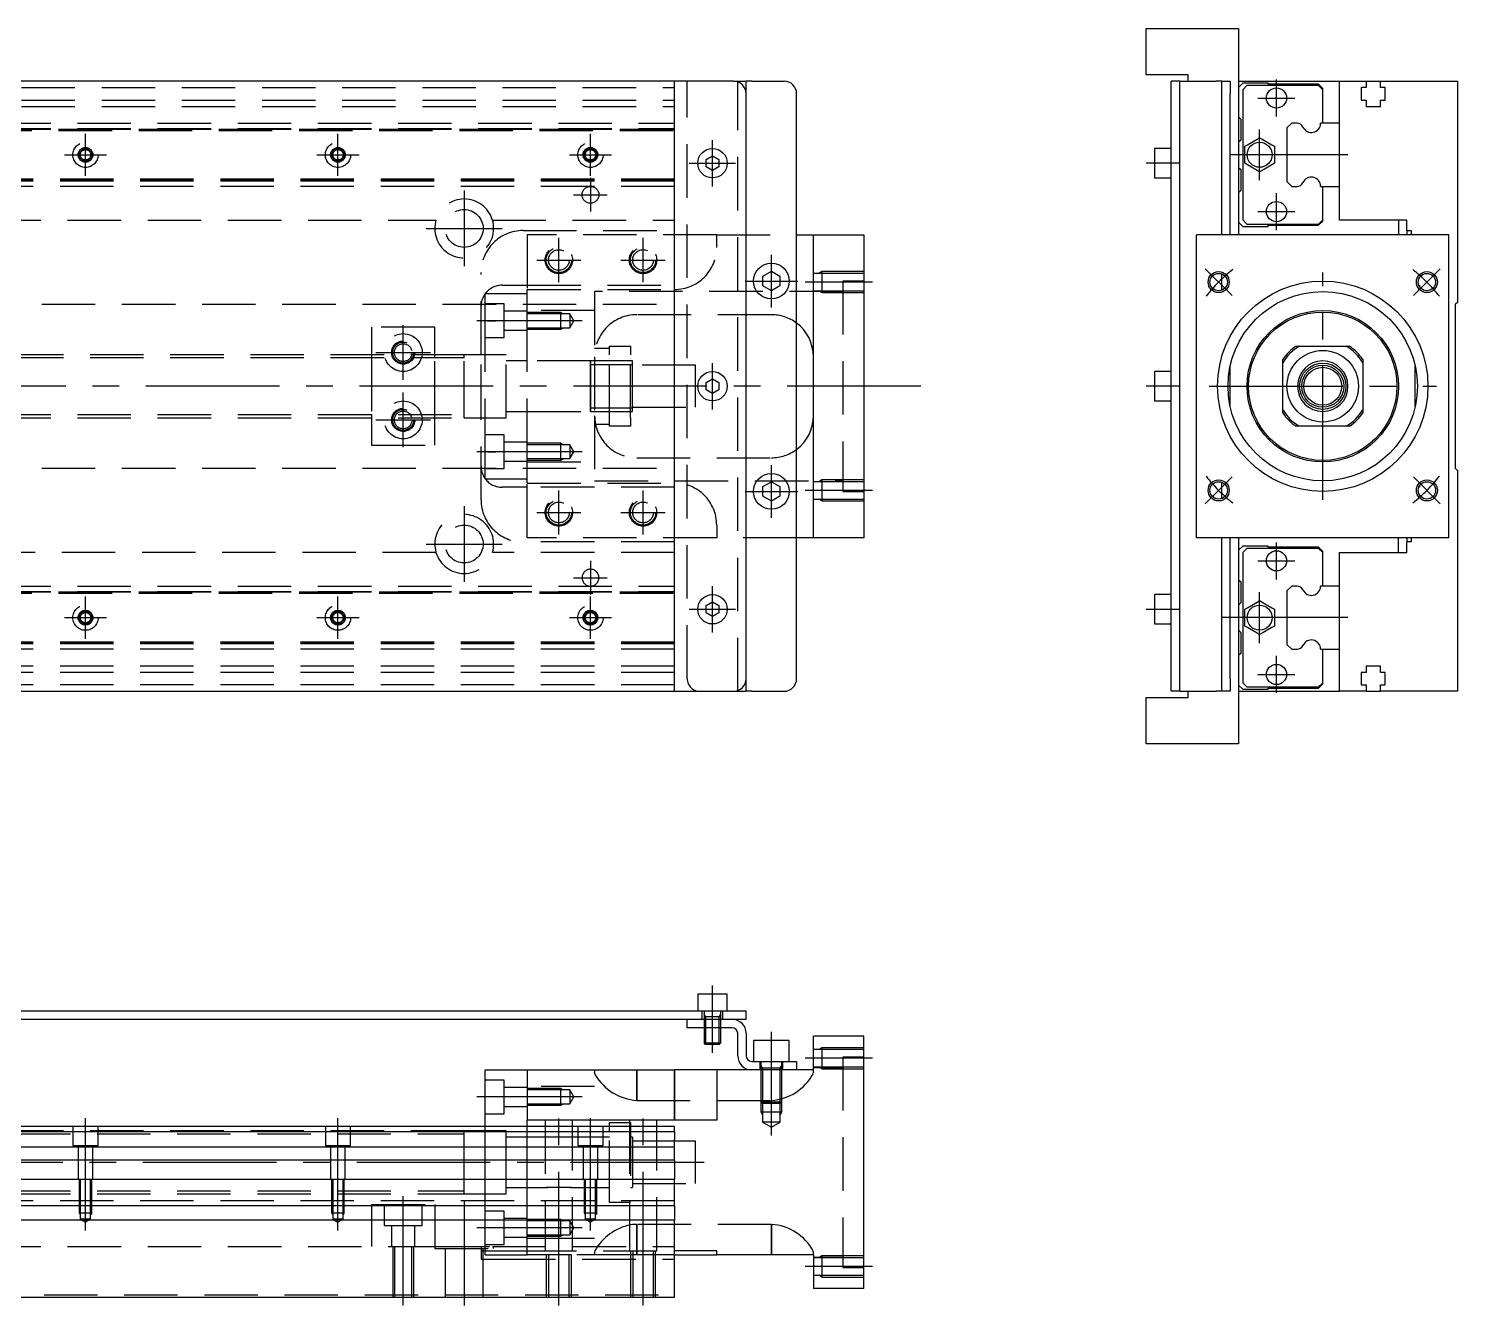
# Model space of a CAD drawing. Extents: x -101 to 646, y -22 to 303.
# Drawn here: x 306.5 to 646, y -2 to 301.4 of the extents above; entities that cross this region are included whole.
import ezdxf

# ---------------------------------------------------------------- set-up
doc = ezdxf.new("R2010")
doc.units = 0
doc.linetypes.add('CENTER', pattern=[50.8, 31.75, -6.35, 6.35, -6.35])
doc.linetypes.add('DASHED', pattern=[19.05, 12.7, -6.35])
doc.layers.get('0').update_dxf_attribs({"linetype": 'CONTINUOUS'})
doc.layers.add('CENTER', color=1, linetype='CENTER')

msp = doc.modelspace()

# ---------------------------------------------------------------- linework, layer by layer
at = {"color": 7, "linetype": 'CONTINUOUS'}
for p, q in [((572.03, 290.45), (572.03, 301.45)), ((572.03, 301.45), (594.03, 301.45)), ((594.03, 301.45), (594.03, 252.45)), ((474, 288.95), (-14, 288.95)), ((474, 288.95), (477, 288.95)), ((477, 285.95), (477, 288.95)), ((478.33, 288.95), (477, 288.95)), ((478.33, 288.95), (486, 288.95)), ((582.04, 290.45), (572.03, 290.45)), ((578.03, 285.95), (578.03, 288.95)), ((580.03, 288.95), (578.03, 288.95)), ((580.03, 285.95), (580.03, 288.95)), ((580.03, 288.95), (583.37, 288.95)), ((582.04, 288.95), (582.04, 290.45)), ((583.37, 288.95), (588.7, 288.95)), ((590.03, 288.95), (588.7, 288.95)), ((590.03, 285.95), (590.03, 288.95)), ((590.03, 288.95), (592.03, 288.95)), ((592.03, 288.95), (592.03, 285.95)), ((594.03, 288.95), (618.03, 288.95)), ((618.03, 278.95), (618.03, 288.95)), ((618.03, 288.95), (624.33, 288.95)), ((624.33, 288.95), (624.33, 287.45)), ((624.33, 288.95), (627.73, 288.95)), ((627.73, 288.95), (646.03, 288.95)), ((627.73, 287.45), (627.73, 288.95)), ((646.03, 288.95), (646.03, 236.45)), ((477, 146.95), (477, 285.95)), ((489, 146.95), (489, 285.95)), ((578.03, 146.95), (578.03, 285.95)), ((580.03, 146.95), (580.03, 285.95)), ((590.03, 252.45), (590.03, 285.95)), ((592.03, 252.45), (592.03, 285.95)), ((595.02, 288.45), (594.03, 287.46)), ((601.03, 288.45), (595.02, 288.45)), ((596.02, 287.9), (595.03, 286.91)), ((595.03, 286.91), (595.03, 255.99)), ((613.04, 287.9), (596.02, 287.9)), ((601.03, 288.2), (601.03, 288.45)), ((613.04, 288.2), (601.03, 288.2)), ((614.03, 287.2), (613.04, 288.2)), ((614.03, 286.9), (613.04, 287.9)), ((614.03, 286.9), (614.03, 287.2)), ((614.03, 278.95), (614.03, 286.9)), ((623.18, 287.45), (623.18, 284.45)), ((624.33, 287.45), (623.18, 287.45)), ((628.88, 287.45), (627.73, 287.45)), ((628.88, 284.45), (628.88, 287.45)), ((623.18, 284.45), (624.33, 284.45)), ((624.33, 284.45), (624.33, 282.95)), ((624.33, 282.95), (627.73, 282.95)), ((627.73, 284.45), (628.88, 284.45)), ((627.73, 282.95), (627.73, 284.45)), ((594.03, 280.45), (594.53, 279.95)), ((594.53, 279.95), (594.53, 274.95)), ((606.66, 278.95), (605.53, 277.83)), ((607.95, 278.95), (606.66, 278.95)), ((618.03, 278.95), (613.53, 278.95)), ((618.03, 263.95), (618.03, 278.95)), ((618.03, 263.95), (618.03, 278.95)), ((596.13, 273.81), (598.44, 275.14)), ((598.44, 275.14), (599.03, 275.49)), ((599.03, 275.49), (599.63, 275.14)), ((599.63, 275.14), (601.94, 273.81)), ((605.53, 277.83), (605.53, 265.07)), ((574.03, 272.95), (574.03, 269.45)), ((578.03, 272.95), (574.03, 272.95)), ((594.53, 274.95), (594.03, 274.45)), ((595.54, 273.47), (596.13, 273.81)), ((595.54, 272.79), (595.54, 273.47)), ((595.54, 270.11), (595.54, 272.79)), ((601.94, 273.81), (602.53, 273.47)), ((602.53, 273.47), (602.53, 272.79)), ((602.53, 272.79), (602.53, 270.11)), ((467.5, 270.32), (469, 271.18)), ((467.5, 268.58), (467.5, 270.32)), ((469, 267.72), (467.5, 268.58)), ((469, 271.18), (470.5, 270.32)), ((470.5, 268.58), (469, 267.72)), ((470.5, 270.32), (470.5, 268.58)), ((574.03, 269.45), (574.03, 265.95)), ((594.03, 268.45), (594.53, 267.95)), ((595.54, 269.43), (595.54, 270.11)), ((596.13, 269.09), (595.54, 269.43)), ((598.44, 267.76), (596.13, 269.09)), ((601.94, 269.09), (599.63, 267.76)), ((602.53, 269.43), (601.94, 269.09)), ((602.53, 270.11), (602.53, 269.43)), ((574.03, 265.95), (578.03, 265.95)), ((594.53, 267.95), (594.53, 262.95)), ((599.03, 267.41), (598.44, 267.76)), ((599.63, 267.76), (599.03, 267.41)), ((605.53, 265.07), (606.66, 263.95)), ((594.53, 262.95), (594.03, 262.45)), ((606.66, 263.95), (607.95, 263.95)), ((613.53, 263.95), (618.03, 263.95)), ((614.03, 256), (614.03, 263.95)), ((618.03, 255.95), (618.03, 263.95)), ((594.03, 255.44), (595.02, 254.45)), ((595.03, 255.99), (596.02, 255)), ((596.02, 255), (613.04, 255)), ((601.03, 254.7), (613.04, 254.7)), ((601.03, 254.45), (601.03, 254.7)), ((613.04, 255), (614.03, 256)), ((613.04, 254.7), (614.03, 255.7)), ((614.03, 255.7), (614.03, 256)), ((634.03, 255.95), (618.03, 255.95)), ((632.03, 255.95), (632.03, 252.45)), ((634.03, 253.45), (634.03, 255.95)), ((489, 252.45), (505, 252.45)), ((493, 180.45), (493, 252.45)), ((505, 252.45), (505, 180.45)), ((584.03, 180.45), (584.03, 252.45)), ((644.03, 252.45), (584.03, 252.45)), ((595.02, 254.45), (601.03, 254.45)), ((634.03, 253.45), (635.03, 253.45)), ((634.03, 253.45), (634.03, 252.45)), ((635.03, 253.45), (635.03, 252.45)), ((644.03, 180.45), (644.03, 252.45)), ((481, 242.6), (483, 243.76)), ((481, 240.3), (481, 242.6)), ((483, 243.76), (485, 242.6)), ((485, 242.6), (485, 240.3)), ((590.03, 239.27), (590.03, 243.13)), ((483, 239.14), (481, 240.3)), ((485, 240.3), (483, 239.14)), ((636.86, 240.45), (637.03, 240.45)), ((637.03, 240.45), (637.03, 240.1)), ((645.53, 235.95), (646.03, 236.45)), ((645.53, 235.95), (645.53, 196.95)), ((607.7, 225.95), (608.45, 225.95)), ((608.45, 225.95), (619.62, 225.95)), ((619.62, 225.95), (620.37, 225.95)), ((592.03, 211.73), (592.03, 221.17)), ((604.53, 222.03), (604.53, 222.79)), ((604.53, 210.87), (604.53, 222.03)), ((623.53, 222.79), (623.53, 222.03)), ((623.53, 222.03), (623.53, 210.87)), ((636.03, 211.73), (636.03, 221.17)), ((467.5, 217.32), (469, 218.18)), ((469, 218.18), (470.5, 217.32)), ((578.03, 219.95), (574.03, 219.95)), ((574.03, 219.95), (574.03, 216.45)), ((467.5, 215.58), (467.5, 217.32)), ((469, 214.72), (467.5, 215.58)), ((470.5, 215.58), (469, 214.72)), ((470.5, 217.32), (470.5, 215.58)), ((574.03, 216.45), (574.03, 212.95)), ((574.03, 212.95), (578.03, 212.95)), ((604.53, 210.11), (604.53, 210.87)), ((623.53, 210.87), (623.53, 210.11)), ((608.45, 206.95), (607.7, 206.95)), ((619.62, 206.95), (608.45, 206.95)), ((620.37, 206.95), (619.62, 206.95)), ((646.03, 196.45), (645.53, 196.95)), ((481, 192.6), (483, 193.76)), ((483, 193.76), (485, 192.6)), ((590.03, 189.77), (590.03, 193.63)), ((646.03, 196.45), (646.03, 143.95)), ((481, 190.3), (481, 192.6)), ((483, 189.14), (481, 190.3)), ((485, 190.3), (483, 189.14)), ((485, 192.6), (485, 190.3)), ((637.03, 192.45), (636.86, 192.45)), ((637.03, 192.8), (637.03, 192.45)), ((505, 180.45), (489, 180.45)), ((644.03, 180.45), (584.03, 180.45)), ((590.03, 146.95), (590.03, 180.45)), ((592.03, 146.95), (592.03, 180.45)), ((594.03, 180.45), (594.03, 131.45)), ((632.03, 176.95), (632.03, 180.45)), ((634.03, 180.45), (634.03, 179.45)), ((635.03, 180.45), (635.03, 179.45)), ((595.02, 178.45), (594.03, 177.46)), ((601.03, 178.45), (595.02, 178.45)), ((596.02, 177.9), (595.03, 176.91)), ((595.03, 176.91), (595.03, 145.99)), ((613.04, 177.9), (596.02, 177.9)), ((601.03, 178.2), (601.03, 178.45)), ((613.04, 178.2), (601.03, 178.2)), ((614.03, 177.2), (613.04, 178.2)), ((614.03, 176.9), (613.04, 177.9)), ((614.03, 176.9), (614.03, 177.2)), ((614.03, 168.95), (614.03, 176.9)), ((618.03, 168.95), (618.03, 176.95)), ((618.03, 176.95), (634.03, 176.95)), ((635.03, 179.45), (634.03, 179.45)), ((634.03, 176.95), (634.03, 179.45)), ((594.03, 170.45), (594.53, 169.95)), ((594.53, 169.95), (594.53, 164.95)), ((578.03, 166.95), (574.03, 166.95)), ((574.03, 166.95), (574.03, 163.45)), ((606.66, 168.95), (605.53, 167.83)), ((605.53, 167.83), (605.53, 155.07)), ((607.95, 168.95), (606.66, 168.95)), ((618.03, 168.95), (613.53, 168.95)), ((618.03, 153.95), (618.03, 168.95)), ((618.03, 153.95), (618.03, 168.95)), ((467.5, 164.32), (469, 165.18)), ((467.5, 162.58), (467.5, 164.32)), ((469, 165.18), (470.5, 164.32)), ((470.5, 164.32), (470.5, 162.58)), ((574.03, 163.45), (574.03, 159.95)), ((594.53, 164.95), (594.03, 164.45)), ((595.54, 163.47), (596.13, 163.81)), ((595.54, 162.79), (595.54, 163.47)), ((596.13, 163.81), (598.44, 165.14)), ((598.44, 165.14), (599.03, 165.49)), ((599.03, 165.49), (599.63, 165.14)), ((599.63, 165.14), (601.94, 163.81)), ((601.94, 163.81), (602.53, 163.47)), ((602.53, 163.47), (602.53, 162.79)), ((469, 161.72), (467.5, 162.58)), ((470.5, 162.58), (469, 161.72)), ((574.03, 159.95), (578.03, 159.95)), ((595.54, 160.11), (595.54, 162.79)), ((595.54, 159.43), (595.54, 160.11)), ((602.53, 162.79), (602.53, 160.11)), ((602.53, 160.11), (602.53, 159.43)), ((594.03, 158.45), (594.53, 157.95)), ((594.53, 157.95), (594.53, 152.95)), ((596.13, 159.09), (595.54, 159.43)), ((598.44, 157.76), (596.13, 159.09)), ((599.03, 157.41), (598.44, 157.76)), ((599.63, 157.76), (599.03, 157.41)), ((601.94, 159.09), (599.63, 157.76)), ((602.53, 159.43), (601.94, 159.09)), ((594.53, 152.95), (594.03, 152.45)), ((605.53, 155.07), (606.66, 153.95)), ((606.66, 153.95), (607.95, 153.95)), ((613.53, 153.95), (618.03, 153.95)), ((614.03, 146), (614.03, 153.95)), ((618.03, 143.95), (618.03, 153.95)), ((624.33, 149.95), (624.33, 148.45)), ((627.73, 149.95), (624.33, 149.95)), ((627.73, 148.45), (627.73, 149.95)), ((477, 143.95), (477, 146.95)), ((578.03, 143.95), (578.03, 146.95)), ((580.03, 143.95), (580.03, 146.95)), ((590.03, 143.95), (590.03, 146.95)), ((592.03, 146.95), (592.03, 143.95)), ((623.18, 148.45), (623.18, 145.45)), ((624.33, 148.45), (623.18, 148.45)), ((628.88, 148.45), (627.73, 148.45)), ((628.88, 145.45), (628.88, 148.45)), ((-14, 143.95), (474, 143.95)), ((280, 143.95), (460, 143.95)), ((474, 143.95), (477, 143.95)), ((478.33, 143.95), (477, 143.95)), ((478.33, 143.95), (486, 143.95)), ((580.03, 143.95), (578.03, 143.95)), ((580.03, 143.95), (583.37, 143.95)), ((582.04, 142.45), (582.04, 143.95)), ((583.37, 143.95), (588.7, 143.95)), ((590.03, 143.95), (588.7, 143.95)), ((592.03, 143.95), (590.03, 143.95)), ((594.03, 145.44), (595.02, 144.45)), ((594.03, 143.95), (618.03, 143.95)), ((595.02, 144.45), (601.03, 144.45)), ((595.03, 145.99), (596.02, 145)), ((596.02, 145), (613.04, 145)), ((601.03, 144.7), (613.04, 144.7)), ((601.03, 144.45), (601.03, 144.7)), ((613.04, 145), (614.03, 146)), ((613.04, 144.7), (614.03, 145.7)), ((614.03, 145.7), (614.03, 146)), ((624.33, 143.95), (618.03, 143.95)), ((623.18, 145.45), (624.33, 145.45)), ((624.33, 145.45), (624.33, 143.95)), ((624.33, 143.95), (627.73, 143.95)), ((627.73, 143.95), (627.73, 145.45)), ((627.73, 145.45), (628.88, 145.45)), ((646.03, 143.95), (627.73, 143.95)), ((572.03, 131.45), (572.03, 142.45)), ((572.03, 142.45), (582.04, 142.45)), ((594.03, 131.45), (572.03, 131.45)), ((472.5, 72), (465.5, 72)), ((465.5, 72), (465.5, 68)), ((472.5, 68), (472.5, 72)), ((280, 68), (474, 68)), ((474, 68), (477, 68)), ((477, 66), (477, 68)), ((280, 66), (466, 66)), ((463, 64), (463, 66)), ((466, 66), (473.67, 66)), ((466, 66), (473.67, 66)), ((473.67, 66), (474, 66)), ((474, 66), (477, 66)), ((466, 64), (463, 64)), ((473.67, 64), (466, 64)), ((467, 64), (467, 60.38)), ((471, 60.38), (471, 64)), ((475, 57.33), (475, 62.67)), ((477, 62.67), (477, 57.33)), ((493, 54), (493, 62)), ((505, 62), (493, 62)), ((505, 2), (505, 62)), ((467, 60.38), (471, 60.38)), ((467.38, 60), (467, 60.38)), ((470.62, 60), (467.38, 60)), ((470.62, 60), (471, 60.38)), ((478.75, 61), (478.75, 56)), ((487.25, 61), (478.75, 61)), ((487.25, 56), (487.25, 61)), ((478.33, 56), (486, 56)), ((486, 56), (489, 56)), ((489, 56), (489, 54)), ((415, 54), (425, 54)), ((415, 47.65), (415, 54)), ((425, 54), (460, 54)), ((425, 54), (425, 42)), ((460, 42), (460, 54)), ((470, 54), (460, 54)), ((493, 54), (470, 54)), ((470, 54), (470, 42)), ((415, 40.5), (415, 47.65)), ((470, 42), (425, 42)), ((425, 40.5), (425, 42)), ((460, 40.5), (275.5, 40.5)), ((460, 39.25), (275.5, 39.25)), ((380, 17.78), (380, 40.5)), ((410, 32.2), (410, 39.5)), ((440, 17.78), (440, 40.5)), ((460, 39.25), (460, 40.5)), ((460, 39.25), (460, 37.47)), ((460, 35.58), (460, 37.47)), ((460, 35.58), (275.5, 35.58)), ((460, 32.52), (460, 35.58)), ((460, 32.52), (275.5, 32.52)), ((410, 28), (410, 32.2)), ((460, 32.52), (460, 28)), ((0, 28), (460, 28)), ((460, 21.7), (460, 28)), ((460, 21.7), (0, 21.7)), ((460, 21.7), (460, 18.3)), ((460, 18.3), (0, 18.3)), ((460, 0), (460, 18.3)), ((470, 11), (460, 11)), ((470, 10), (470, 11)), ((460, 10), (470, 10)), ((493, 10), (470, 10)), ((493, 10), (493, 2)), ((0, 0), (460, 0)), ((505, 2), (493, 2))]:
    msp.add_line(p, q, dxfattribs=at)
at = {"color": 3, "linetype": 'DASHED'}
for p, q in [((460, 288.95), (280, 288.95)), ((460, 278.95), (460, 288.95)), ((463, 146.95), (463, 288.95)), ((475, 143.95), (475, 288.95)), ((0, 287.45), (460, 287.45)), ((0, 284.45), (460, 284.45)), ((0, 282.95), (460, 282.95)), ((280, 278.95), (460, 278.95)), ((460, 277.7), (460, 278.95)), ((275.5, 277.55), (460, 277.55)), ((275.5, 277.25), (460, 277.25)), ((280, 277.7), (460, 277.7)), ((280, 277.56), (460, 277.56)), ((460, 265.2), (460, 277.7)), ((460, 265.65), (275.5, 265.65)), ((460, 265.35), (275.5, 265.35)), ((460, 265.34), (280, 265.34)), ((460, 265.2), (280, 265.2)), ((460, 263.95), (460, 265.2)), ((460, 263.95), (280, 263.95)), ((460, 255.95), (460, 263.95)), ((296.71, 255.95), (403.29, 255.95)), ((416.71, 255.95), (460, 255.95)), ((460, 253.45), (460, 255.95)), ((424, 253.45), (460, 253.45)), ((425, 252.45), (425, 239.45)), ((470, 252.45), (425, 252.45)), ((460, 252.45), (460, 253.45)), ((460, 240.45), (460, 252.45)), ((470, 252.45), (489, 252.45)), ((470, 249.45), (470, 252.45)), ((414, 223.95), (414, 243.45)), ((495, 243.27), (493, 243.27)), ((495, 243.7), (494.25, 243.27)), ((495, 243.7), (495, 238.7)), ((505, 243.7), (495, 243.7)), ((505, 243.27), (495, 243.27)), ((500, 241.45), (500, 191.45)), ((505, 241.45), (500, 241.45)), ((415, 238.45), (425, 238.45)), ((415, 232.1), (415, 238.45)), ((419, 240.45), (425, 240.45)), ((425, 240.45), (460, 240.45)), ((425, 239.45), (460, 239.45)), ((425, 232.1), (425, 239.45)), ((425, 232.1), (425, 238.45)), ((500, 238.95), (441, 238.95)), ((441, 238.95), (441, 223.45)), ((460, 239.45), (460, 240.45)), ((460, 233.45), (460, 239.45)), ((493, 239.13), (495, 239.13)), ((495, 238.7), (494.25, 239.13)), ((495, 239.13), (505, 239.13)), ((495, 238.7), (505, 238.7)), ((61.97, 235.95), (460, 235.95)), ((419.5, 236.01), (415, 236.01)), ((419.5, 228.01), (419.5, 236.01)), ((441, 234.45), (425, 234.45)), ((415, 200.8), (415, 232.1)), ((415.5, 232.01), (417.5, 232.01)), ((425, 234.26), (419.5, 234.26)), ((431.15, 234.01), (425, 234.01)), ((431.15, 234.01), (425, 234.01)), ((431.5, 233.66), (425, 233.66)), ((425, 200.8), (425, 232.1)), ((425, 200.8), (425, 232.1)), ((433, 234.01), (431.15, 234.01)), ((433, 233.66), (431.5, 233.66)), ((433, 230.01), (433, 234.01)), ((433, 234.01), (433.61, 233.66)), ((435.1, 233.66), (433, 233.66)), ((435.1, 233.66), (435.1, 232.01)), ((436.05, 232.01), (435.1, 233.66)), ((435.1, 232.01), (435.1, 230.36)), ((435.1, 230.36), (436.05, 232.01)), ((483, 233.45), (451, 233.45)), ((460, 221.45), (460, 233.45)), ((403, 230.45), (388, 230.45)), ((388, 230.45), (388, 223.95)), ((403, 223.95), (403, 230.45)), ((415, 228.01), (419.5, 228.01)), ((419.5, 229.76), (425, 229.76)), ((425, 230.36), (431.5, 230.36)), ((425, 230.01), (431.15, 230.01)), ((425, 230.01), (431.15, 230.01)), ((431.15, 230.01), (433, 230.01)), ((431.5, 230.36), (433, 230.36)), ((433, 230.01), (433.61, 230.36)), ((433, 230.36), (435.1, 230.36)), ((441.2, 225.45), (441, 225.45)), ((444.5, 225.45), (441.2, 225.45)), ((444.5, 225.95), (449.5, 225.95)), ((444.5, 223.95), (444.5, 225.95)), ((449.5, 225.95), (449.5, 223.95)), ((410, 223.95), (280, 223.95)), ((410, 223.2), (280, 223.2)), ((388, 223.95), (388, 223.2)), ((388, 223.2), (388, 209.7)), ((403, 223.2), (403, 223.95)), ((403, 209.7), (403, 223.2)), ((410, 223.95), (409.99, 223.95)), ((410, 223.4), (410, 223.95)), ((410, 223.2), (410, 223.95)), ((410, 208.95), (410, 223.95)), ((415, 223.95), (410, 223.95)), ((410, 223.95), (410, 223.95)), ((410, 209.5), (410, 223.4)), ((410, 209.7), (410, 223.2)), ((414, 208.95), (414, 223.95)), ((420, 223.95), (415, 223.95)), ((420, 208.95), (420, 223.95)), ((425, 222.45), (420, 222.45)), ((440, 222.45), (425, 222.45)), ((440, 222.45), (440, 210.45)), ((440, 210.45), (440, 222.45)), ((440, 222.45), (440, 222.45)), ((440, 222.45), (440, 222.45)), ((441, 222.45), (440, 222.45)), ((441, 221.57), (440, 221.57)), ((441, 223.45), (441, 209.45)), ((444.5, 222.45), (441, 222.45)), ((444.5, 221.57), (441, 221.57)), ((444.5, 208.95), (444.5, 223.95)), ((449.5, 222.45), (444.5, 222.45)), ((449.5, 221.57), (444.5, 221.57)), ((449.5, 208.95), (449.5, 223.95)), ((450, 222.45), (449.5, 222.45)), ((450, 221.57), (449.5, 221.57)), ((450, 210.45), (450, 222.45)), ((465, 221.45), (450, 221.45)), ((460, 211.45), (460, 221.45)), ((465, 211.45), (465, 221.45)), ((440, 211.32), (441, 211.32)), ((441, 211.32), (444.5, 211.32)), ((444.5, 211.32), (449.5, 211.32)), ((449.5, 211.32), (450, 211.32)), ((450, 211.45), (465, 211.45)), ((460, 199.45), (460, 211.45)), ((280, 209.7), (410, 209.7)), ((280, 208.95), (410, 208.95)), ((388, 209.7), (388, 208.95)), ((388, 208.95), (388, 202.45)), ((403, 208.95), (403, 209.7)), ((403, 202.45), (403, 208.95)), ((409.99, 208.95), (410, 208.95)), ((410, 208.95), (410, 209.7)), ((410, 208.95), (410, 209.5)), ((410, 208.95), (415, 208.95)), ((410, 208.95), (410, 208.95)), ((414, 189.45), (414, 208.95)), ((415, 208.95), (420, 208.95)), ((420, 210.45), (425, 210.45)), ((425, 210.45), (440, 210.45)), ((440, 210.45), (440, 210.45)), ((440, 210.45), (441, 210.45)), ((440, 210.45), (440, 210.45)), ((440, 210.45), (440, 210.45)), ((441, 210.45), (444.5, 210.45)), ((441, 209.45), (441, 193.95)), ((441, 207.45), (441.2, 207.45)), ((441.2, 207.45), (444.5, 207.45)), ((444.5, 210.45), (449.5, 210.45)), ((444.5, 206.95), (444.5, 208.95)), ((449.5, 210.45), (450, 210.45)), ((449.5, 208.95), (449.5, 206.95)), ((419.5, 204.89), (415, 204.89)), ((419.5, 196.89), (419.5, 204.89)), ((449.5, 206.95), (444.5, 206.95)), ((388, 202.45), (403, 202.45)), ((415, 194.45), (415, 200.8)), ((415.5, 200.89), (417.5, 200.89)), ((425, 203.14), (419.5, 203.14)), ((431.15, 202.89), (425, 202.89)), ((431.15, 202.89), (425, 202.89)), ((431.5, 202.54), (425, 202.54)), ((425, 193.45), (425, 200.8)), ((425, 194.45), (425, 200.8)), ((433, 202.89), (431.15, 202.89)), ((433, 202.54), (431.5, 202.54)), ((433, 198.89), (433, 202.89)), ((433, 202.89), (433.61, 202.54)), ((435.1, 202.54), (433, 202.54)), ((435.1, 202.54), (435.1, 200.89)), ((436.05, 200.89), (435.1, 202.54)), ((435.1, 200.89), (435.1, 199.24)), ((435.1, 199.24), (436.05, 200.89)), ((61.97, 196.95), (460, 196.95)), ((419.5, 198.64), (425, 198.64)), ((425, 199.24), (431.5, 199.24)), ((425, 198.89), (431.15, 198.89)), ((425, 198.89), (431.15, 198.89)), ((425, 198.45), (441, 198.45)), ((431.15, 198.89), (433, 198.89)), ((431.5, 199.24), (433, 199.24)), ((433, 198.89), (433.61, 199.24)), ((433, 199.24), (435.1, 199.24)), ((451, 199.45), (483, 199.45)), ((460, 193.45), (460, 199.45)), ((415, 196.89), (419.5, 196.89)), ((415, 194.45), (425, 194.45)), ((441, 193.95), (500, 193.95)), ((495, 193.77), (493, 193.77)), ((495, 194.2), (494.25, 193.77)), ((495, 194.2), (495, 189.2)), ((505, 194.2), (495, 194.2)), ((505, 193.77), (495, 193.77)), ((425, 192.45), (419, 192.45)), ((425, 193.45), (460, 193.45)), ((425, 180.45), (425, 193.45)), ((460, 192.45), (425, 192.45)), ((460, 192.45), (460, 193.45)), ((460, 180.45), (460, 192.45)), ((500, 191.45), (505, 191.45)), ((493, 189.63), (495, 189.63)), ((495, 189.2), (494.25, 189.63)), ((495, 189.63), (505, 189.63)), ((495, 189.2), (505, 189.2)), ((470, 183.45), (470, 180.45)), ((470, 180.45), (425, 180.45)), ((460, 179.45), (460, 180.45)), ((489, 180.45), (470, 180.45)), ((403.29, 176.95), (296.71, 176.95)), ((460, 176.95), (416.71, 176.95)), ((460, 179.45), (424, 179.45)), ((460, 176.95), (460, 179.45)), ((460, 168.95), (460, 176.95)), ((275.5, 167.55), (460, 167.55)), ((275.5, 167.25), (460, 167.25)), ((280, 168.95), (460, 168.95)), ((280, 167.7), (460, 167.7)), ((280, 167.56), (460, 167.56)), ((460, 167.7), (460, 168.95)), ((460, 155.2), (460, 167.7)), ((460, 155.65), (275.5, 155.65)), ((460, 155.35), (275.5, 155.35)), ((460, 155.34), (280, 155.34)), ((460, 155.2), (280, 155.2)), ((460, 153.95), (280, 153.95)), ((460, 153.95), (460, 155.2)), ((460, 143.95), (460, 153.95)), ((460, 149.95), (0, 149.95)), ((460, 148.45), (0, 148.45)), ((460, 145.45), (0, 145.45)), ((466.5, 68), (466.5, 66)), ((467, 68), (467, 66.6)), ((471, 66.6), (471, 68)), ((471.5, 66), (471.5, 68)), ((467.38, 66.6), (467, 67.26)), ((469, 66.6), (467, 66.6)), ((471, 66.6), (467, 66.6)), ((471, 66.6), (467, 66.6)), ((467, 66.6), (467, 66.59)), ((467, 66.6), (467, 66)), ((467, 66.6), (467, 66.6)), ((467, 66), (467, 64)), ((467, 66), (467, 64)), ((467.38, 66.6), (467.38, 66)), ((467.38, 66), (467.38, 64)), ((470.62, 66.6), (471, 67.26)), ((470.62, 66), (470.62, 66.6)), ((470.62, 64), (470.62, 66)), ((471, 66.59), (471, 66.6)), ((471, 66.6), (471, 66.6)), ((471, 66), (471, 66.6)), ((471, 64), (471, 66)), ((471, 64), (471, 66)), ((495, 58.82), (493, 58.82)), ((495, 59.25), (494.25, 58.82)), ((495, 59.25), (495, 54.25)), ((505, 59.25), (495, 59.25)), ((505, 58.82), (495, 58.82)), ((480.25, 56), (480.25, 54)), ((480.5, 56), (480.5, 54.4)), ((480.9, 54.4), (480.5, 55.09)), ((483, 54.4), (480.5, 54.4)), ((485.5, 54.4), (480.5, 54.4)), ((485.5, 54.4), (480.5, 54.4)), ((480.5, 54.4), (480.5, 54)), ((480.5, 54.4), (480.5, 54.4)), ((480.5, 54.4), (480.5, 54.39)), ((480.9, 54.4), (480.9, 54)), ((485.1, 54.4), (485.5, 55.09)), ((485.1, 54), (485.1, 54.4)), ((485.5, 54.4), (485.5, 56)), ((485.5, 54.4), (485.5, 54.4)), ((485.5, 54), (485.5, 54.4)), ((485.5, 54.39), (485.5, 54.4)), ((485.75, 54), (485.75, 56)), ((493, 54.68), (495, 54.68)), ((500, 54.5), (493, 54.5)), ((495, 54.25), (494.25, 54.68)), ((495, 54.68), (505, 54.68)), ((500, 57), (500, 7)), ((505, 57), (500, 57)), ((419.5, 51.56), (415, 51.56)), ((419.5, 43.56), (419.5, 51.56)), ((441, 54), (441, 53.38)), ((441.03, 53.1), (441, 53.38)), ((441.13, 52.78), (441.03, 53.1)), ((451, 54), (451, 46.74)), ((451, 46.74), (451, 54)), ((460, 54), (460, 42)), ((480.5, 54), (480.5, 44)), ((480.9, 54), (480.9, 46)), ((485.1, 46), (485.1, 54)), ((485.5, 46.4), (485.5, 54)), ((493, 53.38), (492.96, 53.08)), ((493, 53.38), (493, 54)), ((495, 54.25), (505, 54.25)), ((425, 49.81), (419.5, 49.81)), ((441, 50), (425, 50)), ((431.15, 49.56), (425, 49.56)), ((431.15, 49.56), (425, 49.56)), ((431.15, 49.56), (425, 49.56)), ((431.5, 49.21), (425, 49.21)), ((433, 49.56), (431.15, 49.56)), ((433, 49.21), (431.5, 49.21)), ((433, 45.56), (433, 49.56)), ((433, 49.56), (433.61, 49.21)), ((435.1, 49.21), (433, 49.21)), ((435.1, 49.21), (435.1, 47.56)), ((436.05, 47.56), (435.1, 49.21)), ((435.1, 47.56), (435.1, 45.91)), ((435.1, 45.91), (436.05, 47.56)), ((419.5, 45.31), (425, 45.31)), ((425, 45.91), (431.5, 45.91)), ((425, 45.56), (431.15, 45.56)), ((425, 45.56), (431.15, 45.56)), ((431.15, 45.56), (433, 45.56)), ((431.5, 45.91), (433, 45.91)), ((433, 45.56), (433.61, 45.91)), ((433, 45.91), (435.1, 45.91)), ((451, 46.74), (483, 46.74)), ((480.5, 46.4), (485.5, 46.4)), ((480.5, 46.4), (480.9, 46)), ((485.1, 46), (480.9, 46)), ((480.9, 46), (480.9, 44)), ((485.1, 46), (485.5, 46.4)), ((485.1, 44), (485.1, 46)), ((485.5, 44), (485.5, 46.4)), ((415, 43.56), (419.5, 43.56)), ((429.25, 42), (429.25, 11)), ((435.75, 11), (435.75, 42)), ((444.5, 41.5), (449.5, 41.5)), ((444.5, 40.5), (444.5, 41.5)), ((449.25, 42), (449.25, 11)), ((449.5, 41.5), (449.5, 22.5)), ((455.75, 11), (455.75, 42)), ((480.5, 44), (480.9, 43.31)), ((480.5, 44), (485.5, 44)), ((480.9, 44), (480.9, 41.57)), ((480.9, 41.57), (483, 40.36)), ((483, 41.57), (480.9, 41.57)), ((483, 40.36), (485.1, 41.57)), ((485.1, 41.57), (483, 41.57)), ((485.5, 44), (485.1, 43.31)), ((485.1, 41.57), (485.1, 44)), ((37, 38.75), (409.99, 38.75)), ((410, 39.5), (275.5, 39.5)), ((317, 40.49), (317, 35.99)), ((323, 35.99), (323, 40.49)), ((377, 40.49), (377, 35.99)), ((383, 35.99), (383, 40.49)), ((410, 39.5), (409.99, 39.5)), ((410, 38.95), (410, 39.5)), ((415, 39.5), (410, 39.5)), ((410, 39.5), (410, 39.5)), ((410, 32.2), (410, 38.95)), ((415, 28), (415, 40.5)), ((420, 39.5), (415, 39.5)), ((420, 32), (420, 39.5)), ((425, 38), (420, 38)), ((425, 28), (425, 40.5)), ((429.5, 38), (425, 38)), ((435.5, 38), (429.5, 38)), ((437.25, 38), (435.5, 38)), ((437, 40.49), (437, 35.99)), ((440, 38), (437.25, 38)), ((441, 38), (440, 38)), ((442.75, 38), (441, 38)), ((444.5, 38), (442.75, 38)), ((443, 35.99), (443, 40.49)), ((444.5, 39.5), (444.5, 40.5)), ((444.5, 24.5), (444.5, 39.5)), ((450, 38), (449.5, 38)), ((450, 38), (450, 26)), ((317, 35.99), (323, 35.99)), ((318.25, 35.99), (318.25, 27.99)), ((321.75, 27.99), (321.75, 35.99)), ((377, 35.99), (383, 35.99)), ((378.25, 35.99), (378.25, 27.99)), ((381.75, 27.99), (381.75, 35.99)), ((437, 35.99), (443, 35.99)), ((438.25, 35.99), (438.25, 27.99)), ((441.75, 27.99), (441.75, 35.99)), ((455.5, 37), (450, 37)), ((460, 37), (455.5, 37)), ((465, 37), (460, 37)), ((465, 32), (465, 37)), ((410, 31.8), (410, 32.2)), ((410, 28), (410, 31.8)), ((420, 28), (420, 32)), ((465, 27), (465, 32)), ((318.5, 27.99), (318.5, 22.24)), ((318.5, 27.99), (318.5, 22.24)), ((318.77, 27.99), (318.77, 21.99)), ((321.23, 21.99), (321.23, 27.99)), ((321.5, 22.24), (321.5, 27.99)), ((321.5, 22.24), (321.5, 27.99)), ((378.5, 27.99), (378.5, 22.24)), ((378.5, 27.99), (378.5, 22.24)), ((378.77, 27.99), (378.77, 21.99)), ((381.23, 21.99), (381.23, 27.99)), ((381.5, 22.24), (381.5, 27.99)), ((381.5, 22.24), (381.5, 27.99)), ((410, 25.05), (410, 28)), ((415, 21.7), (415, 28)), ((420, 24.5), (420, 28)), ((425, 21.7), (425, 28)), ((438.5, 27.99), (438.5, 22.24)), ((438.5, 27.99), (438.5, 22.24)), ((438.77, 27.99), (438.77, 21.99)), ((441.23, 21.99), (441.23, 27.99)), ((441.5, 22.24), (441.5, 27.99)), ((441.5, 22.24), (441.5, 27.99)), ((37, 25.25), (409.99, 25.25)), ((37, 24.5), (409.99, 24.5)), ((409.99, 24.5), (410, 24.5)), ((410, 24.5), (410, 25.05)), ((410, 24.5), (415, 24.5)), ((410, 24.5), (410, 24.5)), ((410, 24.5), (410, 24.5)), ((415, 24.5), (420, 24.5)), ((420, 26), (425, 26)), ((425, 26), (429.4, 26)), ((429.4, 26), (429.5, 26)), ((429.85, 26), (429.5, 26)), ((429.5, 26), (429.85, 26)), ((435.5, 26), (429.5, 26)), ((435.15, 26), (429.85, 26)), ((435.5, 26), (435.15, 26)), ((435.15, 26), (435.5, 26)), ((435.5, 26), (435.6, 26)), ((435.6, 26), (440, 26)), ((440, 26), (444.5, 26)), ((444.5, 22.5), (444.5, 24.5)), ((449.5, 26), (450, 26)), ((450, 27), (465, 27)), ((460, 22.85), (0, 22.85)), ((318.5, 22.24), (318.5, 21.69)), ((318.5, 21.69), (318.5, 19.99)), ((318.77, 21.99), (318.77, 19.99)), ((321.23, 19.99), (321.23, 21.99)), ((321.5, 21.69), (321.5, 22.24)), ((321.5, 19.99), (321.5, 21.69)), ((378.5, 22.24), (378.5, 21.69)), ((378.5, 21.69), (378.5, 19.99)), ((378.77, 21.99), (378.77, 19.99)), ((381.23, 19.99), (381.23, 21.99)), ((381.5, 21.69), (381.5, 22.24)), ((381.5, 19.99), (381.5, 21.69)), ((388, 22), (403, 22)), ((388, 22), (388, 21.7)), ((388, 21.7), (388, 18.3)), ((391, 22), (391, 17)), ((400, 17), (400, 22)), ((403, 22), (403, 21.7)), ((403, 21.7), (403, 18.3)), ((415, 18.3), (415, 21.7)), ((419.5, 20.44), (415, 20.44)), ((419.5, 12.44), (419.5, 20.44)), ((425, 18.3), (425, 21.7)), ((438.5, 22.24), (438.5, 21.69)), ((438.5, 21.69), (438.5, 19.99)), ((438.77, 21.99), (438.77, 19.99)), ((441.23, 19.99), (441.23, 21.99)), ((441.5, 21.69), (441.5, 22.24)), ((441.5, 19.99), (441.5, 21.69)), ((449.5, 22.5), (444.5, 22.5)), ((318.5, 19.99), (321.5, 19.99)), ((318.5, 19.99), (318.77, 19.52)), ((318.77, 19.99), (318.77, 18.49)), ((318.77, 18.49), (321.23, 18.49)), ((321.23, 18.49), (318.77, 18.49)), ((318.77, 18.49), (320, 17.78)), ((321.23, 18.49), (320, 17.78)), ((321.5, 19.99), (321.23, 19.52)), ((321.23, 18.49), (321.23, 19.99)), ((378.5, 19.99), (381.5, 19.99)), ((378.5, 19.99), (378.77, 19.52)), ((378.77, 19.99), (378.77, 18.49)), ((378.77, 18.49), (381.23, 18.49)), ((381.23, 18.49), (378.77, 18.49)), ((378.77, 18.49), (380, 17.78)), ((381.23, 18.49), (380, 17.78)), ((381.5, 19.99), (381.23, 19.52)), ((381.23, 18.49), (381.23, 19.99)), ((388, 18.3), (388, 12)), ((391, 17), (400, 17)), ((392.75, 17), (392.75, 12)), ((398.25, 12), (398.25, 17)), ((403, 18.3), (403, 12)), ((415, 16.35), (415, 18.3)), ((425, 18.69), (419.5, 18.69)), ((431.15, 18.44), (425, 18.44)), ((431.15, 18.44), (425, 18.44)), ((425, 11), (425, 18.3)), ((431.5, 18.09), (425, 18.09)), ((433, 18.44), (431.15, 18.44)), ((433, 18.09), (431.5, 18.09)), ((433, 14.44), (433, 18.44)), ((433, 18.44), (433.61, 18.09)), ((435.1, 18.09), (433, 18.09)), ((435.1, 18.09), (435.1, 16.44)), ((436.05, 16.44), (435.1, 18.09)), ((438.5, 19.99), (441.5, 19.99)), ((438.5, 19.99), (438.77, 19.52)), ((438.77, 19.99), (438.77, 18.49)), ((438.77, 18.49), (441.23, 18.49)), ((441.23, 18.49), (438.77, 18.49)), ((438.77, 18.49), (440, 17.78)), ((441.23, 18.49), (440, 17.78)), ((441.5, 19.99), (441.23, 19.52)), ((441.23, 18.49), (441.23, 19.99)), ((449.62, 17.15), (449.5, 17.13)), ((450, 17.2), (449.62, 17.15)), ((451, 17.26), (450, 17.2)), ((483, 17.26), (451, 17.26)), ((451, 17.26), (451, 11)), ((451, 10), (451, 17.26)), ((483, 10), (483, 17.26)), ((483, 17.26), (483, 10)), ((415, 12), (415, 16.35)), ((419.5, 14.19), (425, 14.19)), ((425, 14.79), (431.5, 14.79)), ((425, 14.44), (431.15, 14.44)), ((425, 14.44), (431.15, 14.44)), ((425, 14), (429.5, 14)), ((429.5, 14), (430, 14)), ((430, 14), (435, 14)), ((431.15, 14.44), (433, 14.44)), ((431.5, 14.79), (433, 14.79)), ((433, 14.44), (433.61, 14.79)), ((433, 14.79), (435.1, 14.79)), ((435, 14), (435.5, 14)), ((435.1, 16.44), (435.1, 14.79)), ((435.1, 14.79), (436.05, 16.44)), ((435.5, 14), (441, 14)), ((296.71, 12), (403.29, 12)), ((393, 12), (393, 0)), ((393.43, 12), (393.43, 0)), ((397.57, 0), (397.57, 12)), ((398, 0), (398, 12)), ((403, 12), (403, 11.5)), ((403, 11.5), (417, 11.5)), ((403.29, 12), (416.71, 12)), ((405.5, 11.5), (405.5, 0)), ((414, 12), (414, 11)), ((414, 11), (424, 11)), ((414, 11), (414, 9)), ((414.5, 0), (414.5, 11.5)), ((415, 12.44), (419.5, 12.44)), ((415, 10), (415, 12)), ((416.71, 12), (460, 12)), ((417, 11.5), (417, 12)), ((424, 11), (460, 11)), ((425, 10), (425, 11)), ((441.06, 11), (441, 10.62)), ((441, 10.62), (441, 10)), ((449.5, 11), (449.5, 0)), ((450.04, 11), (450.04, 0)), ((451, 11), (451, 10)), ((454.96, 0), (454.96, 11)), ((455.5, 0), (455.5, 11)), ((493, 10.62), (492.96, 10.92)), ((493, 10), (493, 10.62)), ((414, 9), (419, 9)), ((415, 10), (425, 10)), ((419, 9), (460, 9)), ((429.5, 10), (425, 10)), ((430, 10), (429.5, 10)), ((429.5, 10), (429.5, 0)), ((435, 10), (430, 10)), ((430.04, 10), (430.04, 0)), ((434.96, 0), (434.96, 10)), ((435.5, 10), (435, 10)), ((449.5, 10), (435.5, 10)), ((435.5, 0), (435.5, 10)), ((450, 10), (449.5, 10)), ((455, 10), (450, 10)), ((455.5, 10), (455, 10)), ((460, 10), (455.5, 10)), ((493, 9.5), (500, 9.5)), ((495, 9.32), (493, 9.32)), ((495, 9.75), (494.25, 9.32)), ((495, 9.75), (495, 4.75)), ((505, 9.75), (495, 9.75)), ((505, 9.32), (495, 9.32)), ((500, 7), (505, 7)), ((493, 5.18), (495, 5.18)), ((495, 4.75), (494.25, 5.18)), ((495, 5.18), (505, 5.18)), ((495, 4.75), (505, 4.75)), ((62.5, 0.5), (460, 0.5))]:
    msp.add_line(p, q, dxfattribs=at)
at = {"color": 3, "linetype": 'CONTINUOUS'}
for p, q in [((467.38, 64), (467.38, 60)), ((470.62, 60), (470.62, 64))]:
    msp.add_line(p, q, dxfattribs=at)
at = {"color": 7, "linetype": 'CONTINUOUS'}
for centre, radius in [((603.03, 284.95), 2.4), ((469, 269.45), 3.5), ((599.03, 271.45), 2.97), ((603.03, 257.95), 2.4), ((483, 241.45), 4.25), ((589.29, 241.2), 2.07), ((614.03, 216.45), 25), ((638.78, 241.2), 2.07), ((614.03, 216.45), 22.5), ((614.03, 216.45), 18), ((614.03, 216.45), 17.64), ((614.03, 216.45), 8.5), ((614.03, 216.45), 5.5), ((614.03, 216.45), 5), ((614.03, 216.45), 4.5), ((469, 216.45), 3.5), ((483, 191.45), 4.25), ((589.29, 191.7), 2.07), ((638.78, 191.7), 2.07), ((603.03, 174.95), 2.4), ((469, 163.45), 3.5), ((599.03, 161.45), 2.97), ((603.03, 147.95), 2.4)]:
    msp.add_circle(centre, radius, dxfattribs=at)
at = {"color": 3, "linetype": 'DASHED'}
for centre, radius in [((320, 271.45), 3), ((320, 271.45), 1.75), ((320, 271.45), 1.5), ((320, 271.45), 1.23), ((380, 271.45), 3), ((380, 271.45), 1.75), ((380, 271.45), 1.5), ((380, 271.45), 1.23), ((440, 271.45), 3), ((440, 271.45), 1.75), ((440, 271.45), 1.5), ((440, 271.45), 1.23), ((440, 261.95), 2), ((410, 253.95), 4.5), ((432.5, 246.45), 3.25), ((432.5, 246.45), 3), ((432.5, 246.45), 2.46), ((452.5, 246.45), 3.25), ((452.5, 246.45), 3), ((452.5, 246.45), 2.46), ((395.5, 224.45), 4.5), ((395.5, 224.45), 2.75), ((395.5, 224.45), 2.5), ((395.5, 224.45), 2.1), ((395.5, 208.45), 4.5), ((395.5, 208.45), 2.75), ((395.5, 208.45), 2.5), ((395.5, 208.45), 2.1), ((432.5, 186.45), 3.25), ((432.5, 186.45), 3), ((432.5, 186.45), 2.46), ((452.5, 186.45), 3.25), ((452.5, 186.45), 3), ((452.5, 186.45), 2.46), ((410, 178.95), 4.5), ((320, 161.45), 3), ((320, 161.45), 1.75), ((380, 161.45), 3), ((380, 161.45), 1.75), ((440, 161.45), 3), ((440, 161.45), 1.75), ((320, 161.45), 1.5), ((320, 161.45), 1.23), ((380, 161.45), 1.5), ((380, 161.45), 1.23), ((440, 161.45), 1.5), ((440, 161.45), 1.23)]:
    msp.add_circle(centre, radius, dxfattribs=at)
at = {"color": 3, "linetype": 'CONTINUOUS'}
for centre in [(589.29, 241.2), (638.78, 241.2), (589.29, 191.7), (638.78, 191.7)]:
    msp.add_circle(centre, 2.5, dxfattribs=at)
at = {"color": 7, "linetype": 'CONTINUOUS'}
for centre, radius, start, end in [((474, 285.95), 3, 0, 90), ((486, 285.95), 3, 0, 90), ((607.95, 277.45), 1.5, 23.9165, 90), ((611.33, 278.95), 2.2, 203.9165, 0), ((611.33, 263.95), 2.2, 360, 156.0835), ((607.95, 265.45), 1.5, 270, 336.0835), ((483, 223.45), 10, 0, 53.1301), ((614.03, 216.45), 11.02, 120.4483, 149.5517), ((614.03, 216.45), 11.42, 123.7066, 146.2934), ((614.03, 216.45), 11.02, 30.4483, 59.5517), ((614.03, 216.45), 11.42, 33.7066, 56.2934), ((614.03, 216.45), 6, 180, 90), ((614.03, 216.45), 6, 90, 180), ((614.03, 216.45), 6, 180, 90), ((614.03, 216.45), 6, 90, 180), ((614.03, 216.45), 11.02, 210.4483, 239.5517), ((614.03, 216.45), 11.02, 300.4483, 329.5517), ((483, 209.45), 10, 306.8699, 0), ((614.03, 216.45), 11.42, 213.7066, 236.2934), ((614.03, 216.45), 11.42, 303.7066, 326.2934), ((607.95, 167.45), 1.5, 23.9165, 90), ((611.33, 168.95), 2.2, 203.9165, 0), ((607.95, 155.45), 1.5, 270, 336.0835), ((611.33, 153.95), 2.2, 360, 156.0835), ((474, 146.95), 3, 270, 0), ((486, 146.95), 3, 270, 0), ((473.67, 62.67), 3.33, 0, 90), ((473.67, 62.67), 1.33, 0, 90), ((478.33, 57.33), 3.33, 180, 270), ((478.33, 57.33), 1.33, 180, 270)]:
    msp.add_arc(centre, radius, start, end, dxfattribs=at)
at = {"color": 3, "linetype": 'DASHED'}
for centre, radius, start, end in [((410, 253.95), 7, 16.6015, 163.3985), ((410, 253.95), 7, 163.3985, 16.6015), ((424, 243.45), 10, 90, 180), ((460, 249.45), 10, 270, 0), ((419, 235.45), 5, 143.1301, 180), ((419, 235.45), 5, 90, 143.1301), ((451, 223.45), 10, 90, 180), ((483, 223.45), 10, 53.1301, 90), ((451, 209.45), 10, 180, 270), ((483, 209.45), 10, 270, 306.8699), ((419, 197.45), 5, 180, 216.8699), ((419, 197.45), 5, 216.8699, 270), ((460, 183.45), 10, 0, 90), ((424, 189.45), 10, 180, 270), ((410, 178.95), 7, 343.3985, 196.6015), ((410, 178.95), 7, 196.6015, 343.3985), ((440, 170.95), 2, 90, 270), ((440, 170.95), 2, 270, 90), ((380, 161.45), 1.25, 60, 120), ((466, 146.95), 3, 180, 270), ((451.89, 59.26), 12.56, 211.0667, 265.9492), ((482.19, 59.01), 12.3, 273.7822, 331.1654), ((452.08, 4.71), 12.69, 101.7217, 150.2672), ((482.19, 4.99), 12.3, 28.8346, 86.2178)]:
    msp.add_arc(centre, radius, start, end, dxfattribs=at)
at = {"layer": 'CENTER', "color": 1, "linetype": 'CENTER'}
for p, q in [((603.03, 280.55), (603.03, 289.35)), ((598.63, 284.95), (607.43, 284.95)), ((320, 266.45), (320, 276.45)), ((380, 266.45), (380, 276.45)), ((440, 266.45), (440, 276.45)), ((599.03, 265.41), (599.03, 277.49)), ((469, 263.95), (469, 274.95)), ((315, 271.45), (325, 271.45)), ((375, 271.45), (385, 271.45)), ((435, 271.45), (445, 271.45)), ((463.5, 269.45), (474.5, 269.45)), ((580.03, 269.45), (572.03, 269.45)), ((620.03, 271.45), (592.03, 271.45)), ((440, 265.95), (440, 257.95)), ((410, 262.95), (410, 244.95)), ((436, 261.95), (444, 261.95)), ((603.03, 253.55), (603.03, 262.35)), ((598.63, 257.95), (607.43, 257.95)), ((401, 253.95), (419, 253.95)), ((432.5, 241.2), (432.5, 251.7)), ((452.5, 241.2), (452.5, 251.7)), ((427.25, 246.45), (437.75, 246.45)), ((447.25, 246.45), (457.75, 246.45)), ((483, 235.2), (483, 247.7)), ((476.75, 241.45), (489.25, 241.45)), ((507, 241.2), (491, 241.2)), ((592.47, 238.02), (586.1, 244.38)), ((614.03, 189.45), (614.03, 243.45)), ((635.6, 238.02), (641.97, 244.38)), ((395.5, 217.95), (395.5, 230.95)), ((438.05, 232.01), (413, 232.01)), ((389, 224.45), (402, 224.45)), ((469, 210.95), (469, 221.95)), ((518.49, 216.45), (-10.32, 216.45)), ((395.5, 201.95), (395.5, 214.95)), ((580.03, 216.45), (572.03, 216.45)), ((587.03, 216.45), (641.03, 216.45)), ((389, 208.45), (402, 208.45)), ((438.05, 200.89), (413, 200.89)), ((483, 185.2), (483, 197.7)), ((592.47, 194.88), (586.1, 188.52)), ((635.6, 194.88), (641.97, 188.52)), ((432.5, 181.2), (432.5, 191.7)), ((452.5, 181.2), (452.5, 191.7)), ((476.75, 191.45), (489.25, 191.45)), ((507, 191.7), (491, 191.7)), ((410, 187.95), (410, 169.95)), ((427.25, 186.45), (437.75, 186.45)), ((447.25, 186.45), (457.75, 186.45)), ((401, 178.95), (419, 178.95)), ((603.03, 170.55), (603.03, 179.35)), ((440, 174.95), (440, 166.95)), ((598.63, 174.95), (607.43, 174.95)), ((436, 170.95), (444, 170.95)), ((320, 156.45), (320, 166.45)), ((380, 156.45), (380, 166.45)), ((440, 156.45), (440, 166.45)), ((469, 157.95), (469, 168.95)), ((599.03, 155.41), (599.03, 167.49)), ((463.5, 163.45), (474.5, 163.45)), ((572.03, 163.45), (580.03, 163.45)), ((315, 161.45), (325, 161.45)), ((375, 161.45), (385, 161.45)), ((435, 161.45), (445, 161.45)), ((620.03, 161.45), (590.03, 161.45)), ((603.03, 143.55), (603.03, 152.35)), ((598.63, 147.95), (607.43, 147.95)), ((469, 58), (469, 74)), ((483, 38.36), (483, 63)), ((507, 56.75), (491, 56.75)), ((438.05, 47.56), (413, 47.56)), ((320, 15.78), (320, 42.5)), ((380, 15.78), (380, 42.5)), ((432.5, -2), (432.5, 44)), ((440, 15.78), (440, 42.5)), ((452.5, -2), (452.5, 44)), ((467, 32), (23, 32)), ((395.5, -2), (395.5, 24)), ((410, 22.85), (410, -2)), ((438.05, 16.44), (413, 16.44)), ((507, 7.25), (491, 7.25))]:
    msp.add_line(p, q, dxfattribs=at)
for start, end in [(127.6325, 142.3675), (37.6325, 52.3675), (217.6325, 232.3675), (307.6325, 322.3675)]:
    msp.add_arc((614.03, 216.45), 35, start, end, dxfattribs=at)

doc.saveas('drawing.dxf')
